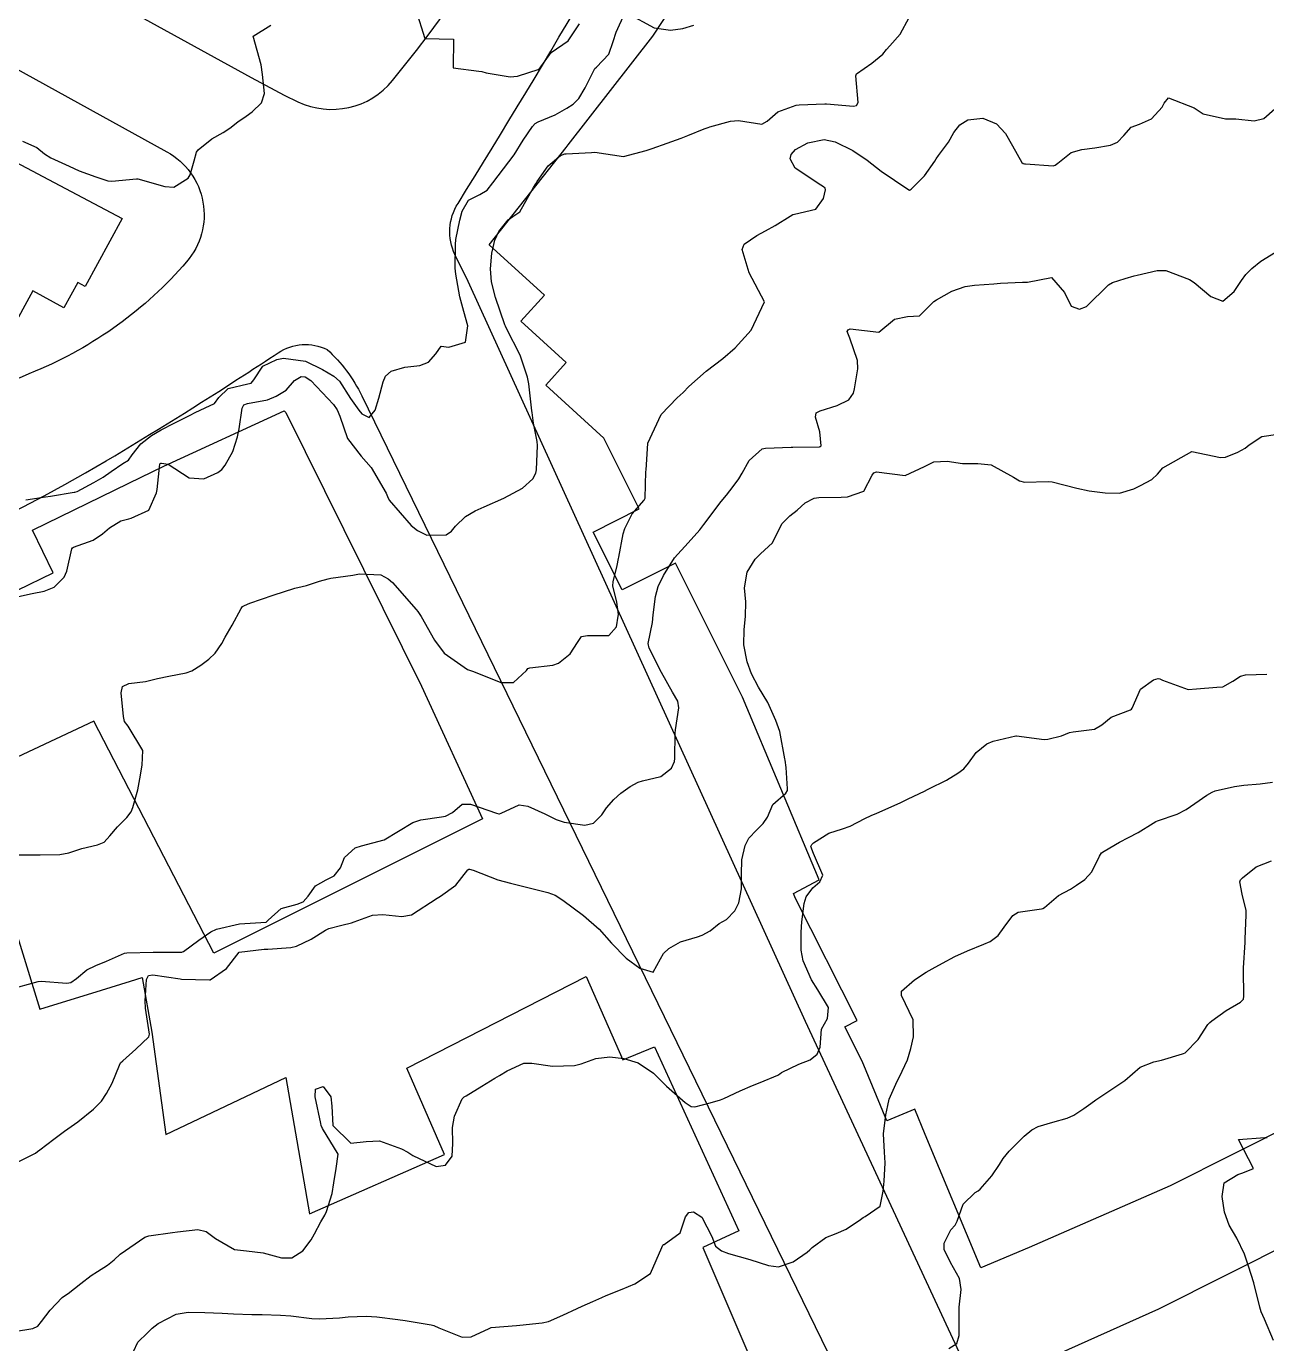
# Model space of a CAD drawing. Header units: metres. Extents: x 286371 to 293043, y 7462578 to 7466404.
# Drawn here: x 290929.4 to 291016, y 7463454.8 to 7463546.8 of the extents above; entities that cross this region are included whole.
import ezdxf

# ---------------------------------------------------------------- set-up
doc = ezdxf.new("R2010")
doc.units = ezdxf.units.M
doc.header["$MEASUREMENT"] = 0
for name, color, linetype in [('Curvas de Nivel 1m', 11, 'Continuous'), ('Curvas de Nivel 5m', 15, 'Continuous'), ('Edificações', 30, 'Continuous'), ('Vias primárias', 230, 'Continuous')]:
    doc.layers.add(name, color=color, linetype=linetype)

msp = doc.modelspace()

# ---------------------------------------------------------------- linework, layer by layer
at = {"layer": 'Curvas de Nivel 1m', "flags": 128}
for points, elevation in [([(290928.592, 7463506.968), (290929.764, 7463507.229), (290930.599, 7463507.404), (290931.3, 7463507.677), (290931.986, 7463508.364), (290932.181, 7463508.801), (290932.527, 7463510.356), (290932.568, 7463510.433), (290932.646, 7463510.478), (290934.027, 7463510.96), (290934.66, 7463511.396), (290935.155, 7463511.829), (290935.962, 7463512.305), (290936.516, 7463512.457), (290936.677, 7463512.485), (290937.902, 7463513.06), (290938.452, 7463514.268), (290938.483, 7463514.492), (290938.677, 7463516.265), (290938.696, 7463516.304), (290938.735, 7463516.325), (290938.798, 7463516.326), (290939.261, 7463516.257), (290940.72, 7463515.313), (290941.757, 7463515.251), (290942.727, 7463515.692), (290943.017, 7463515.903), (290943.247, 7463516.187), (290943.782, 7463517.146), (290944.099, 7463518.174), (290944.212, 7463518.734), (290944.428, 7463520.17), (290944.55, 7463520.416), (290944.799, 7463520.492), (290946.186, 7463520.761), (290946.807, 7463521.011), (290947.508, 7463521.429), (290948.093, 7463522.115), (290948.537, 7463522.4), (290948.828, 7463522.373), (290949.22, 7463522.099), (290950.799, 7463520.428), (290951.062, 7463520.07), (290951.24, 7463519.615), (290951.792, 7463518.059), (290952.746, 7463516.83), (290953.438, 7463516.034), (290954.495, 7463514.23), (290954.586, 7463514.016), (290954.7, 7463513.762), (290956.23, 7463511.991), (290956.669, 7463511.628), (290957.321, 7463511.318), (290958.665, 7463511.325), (290959.039, 7463511.578), (290959.33, 7463511.945), (290960.015, 7463512.603), (290960.69, 7463513.008), (290961.323, 7463513.287), (290962.704, 7463513.894), (290964.008, 7463514.581), (290964.725, 7463515.241), (290964.945, 7463515.647), (290964.992, 7463515.861), (290965.048, 7463517.572), (290965.021, 7463517.861), (290964.783, 7463519.126), (290964.675, 7463519.866), (290964.661, 7463520.001), (290964.448, 7463521.87), (290964.362, 7463522.341), (290963.852, 7463523.879), (290962.882, 7463525.737), (290962.813, 7463525.896), (290962.779, 7463526.002), (290962.116, 7463527.906), (290961.833, 7463529.009), (290961.779, 7463529.912), (290961.864, 7463531.007), (290962.065, 7463531.908), (290962.365, 7463532.522), (290962.996, 7463533.328), (290963.326, 7463533.562), (290963.814, 7463533.882), (290964.765, 7463535.595), (290964.933, 7463535.856), (290965.036, 7463536.005), (290965.798, 7463537.099), (290966.663, 7463537.83), (290966.962, 7463537.93), (290967.066, 7463537.948), (290968.822, 7463538.044), (290969.068, 7463538.046), (290971.064, 7463537.764), (290972.64, 7463538.171), (290973.073, 7463538.313), (290974.11, 7463538.687), (290975.084, 7463539.044), (290975.558, 7463539.226), (290976.696, 7463539.68), (290976.983, 7463539.788), (290977.096, 7463539.824), (290978.531, 7463540.225), (290979.104, 7463540.276), (290980.713, 7463540.008), (290981.103, 7463540.214), (290981.843, 7463540.873), (290983.12, 7463541.339), (290983.341, 7463541.361), (290985.122, 7463541.429), (290985.25, 7463541.425), (290987.12, 7463541.265), (290987.337, 7463541.305), (290987.443, 7463541.52), (290987.286, 7463543.388), (290987.328, 7463543.522), (290988.396, 7463544.275), (290989.175, 7463544.898), (290989.437, 7463545.234), (290989.657, 7463545.487), (290990.379, 7463546.294), (290991.006, 7463547.468)], 707), ([(290929.326, 7463513.774), (290930.698, 7463513.982), (290931.041, 7463514.038), (290932.703, 7463514.301), (290932.749, 7463514.308), (290932.912, 7463514.351), (290934.071, 7463514.977), (290934.72, 7463515.367), (290935.287, 7463515.755), (290936.093, 7463516.304), (290936.481, 7463516.555), (290936.743, 7463516.909), (290937.35, 7463517.691), (290938.083, 7463518.275), (290938.77, 7463518.656), (290939.672, 7463519.141), (290940.786, 7463519.686), (290941.135, 7463519.873), (290941.846, 7463520.209), (290942.496, 7463520.502), (290942.805, 7463520.918), (290943.457, 7463521.543), (290944.82, 7463521.873), (290945.053, 7463521.929), (290945.251, 7463522.158), (290945.872, 7463523.116), (290946.846, 7463523.579), (290947.312, 7463523.663), (290948.844, 7463523.463), (290950.04, 7463522.882), (290950.829, 7463522.403), (290951.234, 7463522.068), (290952.001, 7463520.861), (290952.576, 7463520.048), (290952.79, 7463519.789), (290953.297, 7463519.527), (290953.724, 7463520.03), (290953.968, 7463520.866), (290954.264, 7463522.023), (290954.431, 7463522.419), (290954.835, 7463522.765), (290955.788, 7463523.052), (290956.842, 7463523.165), (290957.436, 7463523.384), (290957.951, 7463523.968), (290958.328, 7463524.496), (290958.861, 7463524.429), (290960.026, 7463524.778), (290960.19, 7463525.935), (290959.909, 7463526.929), (290959.619, 7463527.944), (290959.343, 7463529.543), (290959.304, 7463529.949), (290959.318, 7463531.6), (290959.356, 7463531.949), (290959.635, 7463533.304), (290959.79, 7463533.943), (290960.244, 7463534.707), (290961.022, 7463535.108), (290961.544, 7463535.399), (290961.936, 7463535.911), (290963.056, 7463537.376), (290963.424, 7463537.879), (290964.053, 7463538.896), (290964.711, 7463539.86), (290964.892, 7463540.063), (290965.1, 7463540.172), (290966.287, 7463540.66), (290967.113, 7463541.118), (290967.536, 7463541.4), (290967.933, 7463541.812), (290968.395, 7463542.55), (290969.003, 7463543.797), (290969.062, 7463543.9), (290969.167, 7463543.998), (290970.047, 7463544.911), (290970.328, 7463545.777), (290970.552, 7463546.426), (290971.162, 7463547.765)], 706), ([(290971.323, 7463547.763), (290973.204, 7463546.742), (290974.341, 7463546.578), (290975.204, 7463546.682), (290975.966, 7463546.937)], 706), ([(290928.322, 7463488.977), (290929.732, 7463488.985), (290930.323, 7463488.994), (290931.69, 7463488.998), (290932.325, 7463489.117), (290933.231, 7463489.436), (290934.331, 7463489.691), (290934.781, 7463489.872), (290935.173, 7463490.312), (290935.708, 7463490.943), (290936.36, 7463491.582), (290936.673, 7463491.985), (290936.788, 7463492.288), (290937.145, 7463493.531), (290937.281, 7463494.281), (290937.452, 7463495.246), (290937.484, 7463496.279), (290936.459, 7463497.977), (290936.215, 7463498.298), (290936.131, 7463498.638), (290935.977, 7463500.302), (290936.066, 7463500.735), (290936.504, 7463500.951), (290937.684, 7463501.099), (290938.509, 7463501.289), (290939.305, 7463501.46), (290940.516, 7463501.692), (290940.913, 7463501.834), (290941.539, 7463502.219), (290942.101, 7463502.64), (290942.537, 7463503.065), (290942.995, 7463503.75), (290943.236, 7463504.194), (290943.726, 7463505.028), (290944.351, 7463506.178), (290944.446, 7463506.316), (290944.588, 7463506.406), (290944.973, 7463506.55), (290946.599, 7463507.126), (290948.096, 7463507.604), (290948.608, 7463507.716), (290948.926, 7463507.783), (290949.835, 7463508.086), (290950.432, 7463508.262), (290950.617, 7463508.295), (290952.152, 7463508.521), (290952.622, 7463508.602), (290954.113, 7463508.531), (290954.618, 7463508.264), (290954.918, 7463508.01), (290956.586, 7463506.12), (290956.693, 7463505.983), (290956.931, 7463505.627), (290957.855, 7463503.965), (290958.536, 7463503.056), (290960.161, 7463501.93), (290960.512, 7463501.807), (290960.701, 7463501.731), (290962.501, 7463501.017), (290963.369, 7463501.014), (290964.293, 7463501.868), (290964.391, 7463501.992), (290964.517, 7463502.054), (290966.132, 7463502.228), (290966.522, 7463502.368), (290967.326, 7463503.029), (290967.843, 7463503.815), (290968.135, 7463504.226), (290968.551, 7463504.291), (290970.043, 7463504.291), (290970.561, 7463504.909), (290970.699, 7463505.646), (290970.703, 7463505.773), (290970.587, 7463506.627), (290970.324, 7463507.779), (290970.332, 7463508.056), (290970.625, 7463509.178), (290970.721, 7463509.685), (290970.733, 7463509.773), (290971.042, 7463511.393), (290971.15, 7463511.767), (290971.66, 7463512.79), (290972.501, 7463513.747), (290972.567, 7463513.886), (290972.631, 7463515.746), (290972.634, 7463515.848), (290972.764, 7463517.744), (290973.693, 7463519.726), (290974.812, 7463520.897), (290975.236, 7463521.28), (290975.626, 7463521.692), (290976.84, 7463522.765), (290977.992, 7463523.657), (290978.865, 7463524.384), (290979.99, 7463525.628), (290980.914, 7463527.614), (290979.835, 7463529.631), (290979.349, 7463531.258), (290979.492, 7463531.637), (290980.381, 7463532.225), (290980.988, 7463532.57), (290981.664, 7463532.934), (290982.71, 7463533.589), (290982.894, 7463533.698), (290983.006, 7463533.734), (290984.491, 7463534.083), (290985.023, 7463534.812), (290985.167, 7463535.418), (290985.148, 7463535.553), (290985.035, 7463535.643), (290984.848, 7463535.746), (290983.054, 7463536.937), (290982.714, 7463537.59), (290982.766, 7463537.892), (290983.074, 7463538.24), (290983.938, 7463538.715), (290985.085, 7463538.943), (290985.854, 7463538.771), (290987.074, 7463538.167), (290988.082, 7463537.509), (290989.053, 7463536.728), (290990.923, 7463535.466), (290991.033, 7463535.412), (290991.082, 7463535.415), (290991.146, 7463535.463), (290992.085, 7463536.412), (290992.805, 7463537.438), (290992.903, 7463537.6), (290993.07, 7463537.827), (290993.761, 7463538.747), (290994.131, 7463539.419), (290994.548, 7463539.968), (290995.108, 7463540.304), (290996.158, 7463540.432), (290997.104, 7463540.046), (290997.737, 7463539.355), (290998.233, 7463538.503), (290998.886, 7463537.338), (290998.98, 7463537.253), (290999.063, 7463537.245), (290999.151, 7463537.245), (291001.061, 7463537.095), (291001.217, 7463537.146), (291001.395, 7463537.299), (291002.333, 7463538.028), (291003.078, 7463538.236), (291003.977, 7463538.365), (291005.084, 7463538.552), (291005.563, 7463538.761), (291006.016, 7463539.231), (291006.529, 7463539.796), (291007.106, 7463540.02), (291007.931, 7463540.383), (291008.682, 7463541.191), (291008.835, 7463541.483), (291009.134, 7463541.848), (291010.928, 7463541.157), (291011.122, 7463541.023), (291011.541, 7463540.725), (291013.113, 7463540.392), (291013.842, 7463540.384), (291015.111, 7463540.237), (291015.781, 7463540.418), (291016.554, 7463541.073)], 708), ([(290928.824, 7463479.755), (290930.18, 7463480.137), (290930.399, 7463480.163), (290932.179, 7463480.024), (290932.465, 7463480.065), (290932.864, 7463480.344), (290933.585, 7463480.942), (290934.198, 7463481.249), (290934.962, 7463481.554), (290936.211, 7463482.12), (290936.362, 7463482.142), (290938.213, 7463482.182), (290938.298, 7463482.178), (290940.213, 7463482.195), (290940.249, 7463482.199), (290940.34, 7463482.233), (290941.411, 7463483.032), (290942.235, 7463483.601), (290942.642, 7463483.795), (290944.244, 7463484.174), (290946.112, 7463484.28), (290946.248, 7463484.429), (290947.153, 7463485.239), (290948.265, 7463485.543), (290948.68, 7463485.697), (290949.04, 7463486.103), (290949.558, 7463486.822), (290950.291, 7463487.247), (290950.853, 7463487.519), (290951.305, 7463488.069), (290951.574, 7463488.807), (290952.325, 7463489.483), (290952.758, 7463489.617), (290954.334, 7463490.024), (290956.353, 7463491.23), (290956.895, 7463491.438), (290958.359, 7463491.627), (290958.631, 7463491.679), (290959.128, 7463491.943), (290959.783, 7463492.523), (290960.373, 7463492.526), (290962.183, 7463491.897), (290962.363, 7463491.852), (290962.403, 7463491.855), (290962.507, 7463491.892), (290963.766, 7463492.481), (290964.372, 7463492.392), (290965.576, 7463491.846), (290966.358, 7463491.461), (290966.914, 7463491.268), (290968.353, 7463491.056), (290968.955, 7463491.195), (290969.559, 7463491.787), (290969.879, 7463492.274), (290970.38, 7463492.853), (290970.867, 7463493.287), (290971.526, 7463493.757), (290972.084, 7463494.064), (290972.4, 7463494.152), (290973.679, 7463494.452), (290974.414, 7463495.028), (290974.625, 7463495.508), (290974.649, 7463495.711), (290974.675, 7463497.487), (290974.689, 7463497.711), (290974.927, 7463499.259), (290974.856, 7463499.709), (290974.493, 7463500.344), (290973.718, 7463501.726), (290972.861, 7463503.418), (290972.79, 7463503.741), (290973.089, 7463505.214), (290973.143, 7463505.736), (290973.292, 7463507.036), (290973.494, 7463507.731), (290973.851, 7463508.491), (290974.634, 7463509.714), (290975.588, 7463510.762), (290976.389, 7463511.689), (290976.669, 7463512.045), (290977.892, 7463513.656), (290978.246, 7463514.109), (290978.715, 7463514.716), (290979.119, 7463515.245), (290979.349, 7463515.635), (290979.849, 7463516.521), (290980.758, 7463517.332), (290980.977, 7463517.394), (290982.762, 7463517.457), (290982.886, 7463517.458), (290984.753, 7463517.487), (290984.807, 7463517.5), (290984.862, 7463517.553), (290984.773, 7463518.521), (290984.471, 7463519.559), (290984.508, 7463519.849), (290984.801, 7463519.987), (290985.982, 7463520.355), (290986.809, 7463520.768), (290987.115, 7463521.223), (290987.197, 7463521.519), (290987.425, 7463522.936), (290987.416, 7463523.516), (290986.877, 7463525.066), (290986.686, 7463525.527), (290986.762, 7463525.651), (290986.887, 7463525.729), (290988.884, 7463525.494), (290989.984, 7463526.392), (290990.901, 7463526.588), (290991.726, 7463526.627), (290992.545, 7463527.44), (290992.732, 7463527.622), (290992.919, 7463527.734), (290993.999, 7463528.348), (290994.933, 7463528.665), (290995.571, 7463528.759), (290996.936, 7463528.866), (290997.404, 7463528.9), (290998.938, 7463528.969), (290999.29, 7463528.987), (291000.944, 7463529.314), (291001.875, 7463528.252), (291002.334, 7463527.293), (291002.901, 7463527.091), (291003.393, 7463527.275), (291004.927, 7463528.787), (291005.208, 7463528.962), (291006.095, 7463529.227), (291006.736, 7463529.42), (291006.938, 7463529.468), (291008.339, 7463529.797), (291008.943, 7463529.788), (291010.598, 7463529.159), (291010.931, 7463528.944), (291012.083, 7463527.97), (291012.912, 7463527.65), (291013.711, 7463528.324), (291014.215, 7463529.105), (291014.534, 7463529.506), (291014.947, 7463529.928), (291015.585, 7463530.454), (291016.59, 7463531.07)], 709), ([(290928.527, 7463455.701), (290929.817, 7463455.903), (290930.145, 7463456.063), (290930.403, 7463456.386), (290931.019, 7463457.194), (290931.85, 7463458.065), (290932.021, 7463458.193), (290932.281, 7463458.358), (290933.165, 7463459.044), (290933.873, 7463459.596), (290934.317, 7463459.888), (290935.031, 7463460.317), (290935.496, 7463460.704), (290935.896, 7463461.089), (290937.628, 7463462.27), (290937.916, 7463462.383), (290939.558, 7463462.601), (290939.92, 7463462.65), (290941.323, 7463462.814), (290941.921, 7463462.681), (290942.571, 7463462.195), (290943.899, 7463461.411), (290944.731, 7463461.329), (290945.895, 7463461.178), (290947.171, 7463460.842), (290947.885, 7463460.846), (290948.665, 7463461.33), (290949.254, 7463462.094), (290949.485, 7463462.518), (290949.923, 7463463.355), (290950.198, 7463463.813), (290950.326, 7463464.079), (290950.709, 7463465.323), (290950.823, 7463466.072), (290950.984, 7463467.075), (290951.123, 7463468.068), (290950.031, 7463469.88), (290949.941, 7463470.086), (290949.911, 7463470.211), (290949.53, 7463472.092), (290949.543, 7463472.621), (290950.075, 7463472.802), (290950.621, 7463472.076), (290950.698, 7463471.431), (290950.754, 7463470.074), (290952.016, 7463468.844), (290953.088, 7463468.969), (290954.019, 7463469.018), (290955.55, 7463468.454), (290955.998, 7463468.207), (290956.345, 7463467.989), (290957.983, 7463467.223), (290958.638, 7463467.301), (290959.091, 7463467.948), (290959.141, 7463468.818), (290959.114, 7463469.948), (290959.262, 7463470.724), (290959.795, 7463471.938), (290959.93, 7463472.073), (290960.067, 7463472.16), (290961.175, 7463472.821), (290962.086, 7463473.377), (290962.41, 7463473.577), (290962.931, 7463473.892), (290964.102, 7463474.425), (290964.668, 7463474.429), (290966.1, 7463474.229), (290967.629, 7463474.276), (290968.096, 7463474.392), (290969.137, 7463474.756), (290970.1, 7463474.868), (290971.094, 7463474.764), (290972.095, 7463474.464), (290973.158, 7463473.728), (290974.071, 7463472.829), (290975.366, 7463471.695), (290975.778, 7463471.416), (290976.05, 7463471.393), (290977.118, 7463471.668), (290977.841, 7463471.874), (290978.059, 7463471.954), (290979.2, 7463472.504), (290980.073, 7463472.881), (290980.607, 7463473.086), (290981.849, 7463473.598), (290981.989, 7463473.693), (290982.087, 7463473.78), (290983.305, 7463474.368), (290984.1, 7463474.656), (290984.591, 7463475.073), (290984.791, 7463475.554), (290984.883, 7463476.803), (290985.302, 7463477.547), (290985.372, 7463478.33), (290984.631, 7463479.558), (290984.184, 7463480.248), (290983.601, 7463481.573), (290983.472, 7463482.323), (290983.478, 7463483.576), (290983.526, 7463484.298), (290983.681, 7463485.573), (290983.809, 7463486.044), (290984.291, 7463486.678), (290984.763, 7463487.091), (290984.978, 7463487.554), (290984.327, 7463489.077), (290984.141, 7463489.567), (290984.208, 7463489.694), (290984.338, 7463489.827), (290985.393, 7463490.504), (290986.353, 7463490.797), (290986.891, 7463490.991), (290987.925, 7463491.511), (290988.367, 7463491.721), (290988.767, 7463491.894), (290990.381, 7463492.619), (290990.953, 7463492.889), (290992.077, 7463493.439), (290992.287, 7463493.544), (290992.396, 7463493.592), (290993.633, 7463494.189), (290994.413, 7463494.68), (290994.825, 7463494.991), (290995.167, 7463495.393), (290995.696, 7463496.125), (290996.444, 7463496.724), (290996.889, 7463496.926), (290998.453, 7463497.294), (290998.501, 7463497.296), (291000.45, 7463497.046), (291000.709, 7463497.052), (291001.647, 7463497.297), (291002.223, 7463497.523), (291002.458, 7463497.577), (291003.963, 7463497.761), (291004.466, 7463498.058), (291005.133, 7463498.586), (291006.482, 7463499.12), (291006.548, 7463499.158), (291006.596, 7463499.223), (291007.166, 7463500.553), (291008.069, 7463501.201), (291008.412, 7463501.299), (291008.515, 7463501.286), (291008.716, 7463501.191), (291010.501, 7463500.536), (291011.091, 7463500.567), (291012.505, 7463500.693), (291012.916, 7463500.718), (291013.632, 7463501.118), (291014.15, 7463501.471), (291014.513, 7463501.544), (291016.002, 7463501.595)], 711), ([(290936.827, 7463454.289), (290937.138, 7463454.94), (290937.804, 7463455.611), (290938.142, 7463455.937), (290938.556, 7463456.263), (290939.824, 7463456.9), (290940.649, 7463457.05), (290941.826, 7463457.019), (290943.04, 7463456.972), (290943.825, 7463456.934), (290945.095, 7463456.886), (290945.825, 7463456.874), (290947.107, 7463456.843), (290947.824, 7463456.787), (290949.304, 7463456.611), (290949.821, 7463456.577), (290951.235, 7463456.652), (290951.824, 7463456.724), (290953.091, 7463456.77), (290953.825, 7463456.723), (290955.289, 7463456.536), (290955.821, 7463456.451), (290957.632, 7463456.152), (290957.816, 7463456.106), (290958.157, 7463455.959), (290959.804, 7463455.296), (290960.413, 7463455.318), (290961.672, 7463455.907), (290961.768, 7463455.952), (290961.815, 7463455.965), (290963.586, 7463456.11), (290963.818, 7463456.128), (290965.385, 7463456.287), (290965.822, 7463456.403), (290966.819, 7463456.84), (290967.836, 7463457.308), (290968.182, 7463457.466), (290968.92, 7463457.798), (290969.559, 7463458.078), (290969.85, 7463458.2), (290970.969, 7463458.656), (290971.863, 7463459.033), (290972.95, 7463459.733), (290973.734, 7463461.55), (290973.809, 7463461.716), (290973.861, 7463461.759), (290973.905, 7463461.775), (290975.022, 7463462.594), (290975.403, 7463463.692), (290975.623, 7463464.005), (290975.939, 7463464.042), (290976.534, 7463463.675), (290977.242, 7463462.337), (290977.491, 7463461.661), (290977.899, 7463461.316), (290978.404, 7463461.139), (290979.89, 7463460.717), (290981.195, 7463460.294), (290981.883, 7463460.215), (290982.917, 7463460.55), (290983.899, 7463461.23), (290984.071, 7463461.392), (290984.244, 7463461.559), (290985.203, 7463462.257), (290985.919, 7463462.53), (290986.61, 7463462.838), (290987.621, 7463463.509), (290987.799, 7463463.643), (290987.937, 7463463.715), (290988.995, 7463464.442), (290989.198, 7463465.486), (290989.258, 7463466.202), (290989.342, 7463467.484), (290989.282, 7463468.208), (290989.215, 7463469.487), (290989.394, 7463470.834), (290989.521, 7463471.482), (290989.628, 7463471.913), (290990.077, 7463472.973), (290990.249, 7463473.304), (290990.343, 7463473.471), (290990.9, 7463474.665), (290991.139, 7463475.459), (290991.309, 7463476.274), (290991.282, 7463477.457), (290990.484, 7463479.155), (290990.48, 7463479.47), (290991.395, 7463480.247), (290992.194, 7463480.784), (290992.621, 7463481.015), (290993.344, 7463481.427), (290994.211, 7463481.889), (290995.093, 7463482.273), (290996.224, 7463482.736), (290996.672, 7463482.923), (290997.233, 7463483.359), (290997.66, 7463483.936), (290998.255, 7463484.756), (290998.626, 7463484.972), (291000.262, 7463485.207), (291000.35, 7463485.226), (291000.476, 7463485.311), (291001.436, 7463486.138), (291002.283, 7463486.579), (291002.713, 7463486.853), (291003.273, 7463487.27), (291003.776, 7463487.789), (291004.318, 7463488.884), (291004.454, 7463489.12), (291004.629, 7463489.25), (291005.696, 7463489.872), (291006.339, 7463490.203), (291007.014, 7463490.544), (291008.056, 7463491.199), (291008.247, 7463491.305), (291008.356, 7463491.347), (291009.726, 7463491.812), (291010.369, 7463492.149), (291010.96, 7463492.571), (291011.807, 7463493.143), (291012.169, 7463493.357), (291012.389, 7463493.449), (291013.744, 7463493.764), (291014.395, 7463493.845), (291015.539, 7463493.945), (291016.399, 7463494.047)], 712), ([(290993.79, 7463454.507), (290994.35, 7463454.852), (290994.51, 7463455.404), (290994.504, 7463456.731), (290994.512, 7463457.404), (290994.65, 7463458.615), (290994.538, 7463459.404), (290993.891, 7463460.511), (290993.469, 7463461.421), (290993.459, 7463461.873), (290993.925, 7463462.782), (290994.219, 7463463.121), (290994.369, 7463463.408), (290994.778, 7463464.576), (290995.614, 7463465.39), (290995.829, 7463465.524), (290995.968, 7463465.641), (290996.782, 7463466.572), (290997.326, 7463467.364), (290997.583, 7463467.778), (290998.008, 7463468.28), (290998.535, 7463468.828), (290999.05, 7463469.339), (290999.582, 7463469.78), (291000.034, 7463470.007), (291001.039, 7463470.304), (291002.044, 7463470.601), (291002.516, 7463470.808), (291003.212, 7463471.267), (291003.696, 7463471.624), (291004.063, 7463471.88), (291004.886, 7463472.428), (291006.084, 7463473.224), (291007.144, 7463474.163), (291008.104, 7463474.518), (291008.647, 7463474.645), (291010.113, 7463475.089), (291010.167, 7463475.11), (291010.287, 7463475.162), (291011.194, 7463476.082), (291011.882, 7463477.138), (291012.005, 7463477.278), (291012.148, 7463477.394), (291013.166, 7463478.113), (291014.168, 7463478.701), (291014.36, 7463478.913), (291014.399, 7463479.101), (291014.359, 7463480.945), (291014.365, 7463481.102), (291014.479, 7463482.852), (291014.488, 7463483.101), (291014.561, 7463484.799), (291014.541, 7463485.1), (291014.281, 7463486.228), (291014.106, 7463487.107), (291014.166, 7463487.237), (291014.298, 7463487.368), (291015.257, 7463488.143), (291016.316, 7463488.565)], 713), ([(291016.471, 7463455.064), (291015.826, 7463456.563), (291015.596, 7463457.078), (291015.517, 7463457.402), (291015.094, 7463459.086), (291014.715, 7463460.259), (291014.443, 7463461.096), (291013.911, 7463462.204), (291013.371, 7463463.113), (291013.037, 7463464.019), (291012.885, 7463465.12), (291013.02, 7463466.072), (291013.977, 7463466.66), (291014.313, 7463466.765), (291015.059, 7463467.088), (291014.024, 7463469.104), (291015.865, 7463469.239), (291016.027, 7463469.239)], 714)]:
    msp.add_lwpolyline(points, dxfattribs=dict(at, elevation=elevation))
at = {"layer": 'Curvas de Nivel 5m', "flags": 128}
for points, elevation in [([(290956.557, 7463547.994), (290957.194, 7463545.984), (290959.194, 7463545.944), (290959.164, 7463543.954), (290960.967, 7463543.724), (290961.161, 7463543.68), (290961.463, 7463543.607), (290963.155, 7463543.309), (290963.668, 7463543.365), (290965.164, 7463543.854), (290966.008, 7463545.016), (290967.194, 7463545.824), (290967.997, 7463547.028)], 705), ([(290929.08, 7463538.829), (290930.084, 7463538.389), (290930.622, 7463537.938), (290931.063, 7463537.666), (290932.332, 7463537.078), (290933.05, 7463536.761), (290934.206, 7463536.327), (290935.04, 7463536.062), (290935.32, 7463536.03), (290937.043, 7463536.195), (290937.139, 7463536.187), (290939.035, 7463535.658), (290939.657, 7463535.622), (290940.647, 7463536.23), (290940.795, 7463536.481), (290941.063, 7463537.457), (290941.239, 7463538.055), (290941.353, 7463538.22), (290942.304, 7463538.988), (290943.093, 7463539.425), (290943.558, 7463539.727), (290944.134, 7463540.179), (290944.704, 7463540.577), (290945.115, 7463540.876), (290945.774, 7463541.505), (290945.988, 7463542.152), (290945.838, 7463543.47), (290945.747, 7463544.156), (290945.194, 7463546.164), (290946.42, 7463546.932)], 705), ([(290928.827, 7463467.577), (290930, 7463468.142), (290930.136, 7463468.258), (290930.288, 7463468.39), (290931.261, 7463469.13), (290932.024, 7463469.675), (290932.94, 7463470.346), (290934.047, 7463471.212), (290934.591, 7463471.782), (290934.941, 7463472.311), (290935.336, 7463473.044), (290935.849, 7463474.298), (290935.939, 7463474.454), (290936.099, 7463474.6), (290936.99, 7463475.402), (290937.909, 7463476.268), (290937.945, 7463476.449), (290937.666, 7463478.272), (290937.659, 7463478.775), (290937.744, 7463480.271), (290937.896, 7463480.562), (290938.189, 7463480.613), (290940.102, 7463480.319), (290940.185, 7463480.306), (290942.14, 7463480.25), (290942.185, 7463480.259), (290943.335, 7463481.049), (290944.214, 7463482.174), (290945.972, 7463482.394), (290946.218, 7463482.405), (290947.837, 7463482.503), (290948.221, 7463482.595), (290949.243, 7463483.085), (290950.239, 7463483.73), (290950.473, 7463483.848), (290951.393, 7463484.067), (290952.071, 7463484.233), (290952.248, 7463484.293), (290953.529, 7463484.761), (290954.256, 7463484.827), (290955.581, 7463484.678), (290956.256, 7463484.802), (290958.058, 7463485.959), (290958.276, 7463486.087), (290959.36, 7463486.866), (290960.199, 7463487.926), (290960.255, 7463487.975), (290960.305, 7463487.984), (290960.551, 7463487.921), (290962.294, 7463487.232), (290963.169, 7463487.003), (290964.287, 7463486.72), (290965.776, 7463486.347), (290966.279, 7463486.172), (290966.826, 7463485.826), (290968.258, 7463484.746), (290969.352, 7463483.788), (290970.23, 7463482.815), (290971.253, 7463481.759), (290972.204, 7463481.072), (290973.141, 7463480.789), (290973.644, 7463481.723), (290973.846, 7463482.094), (290974.225, 7463482.45), (290975.034, 7463482.9), (290976.238, 7463483.257), (290976.556, 7463483.363), (290977.119, 7463483.671), (290977.736, 7463484.178), (290978.256, 7463484.462), (290978.848, 7463485.063), (290979.114, 7463485.642), (290979.309, 7463486.618), (290979.304, 7463487.639), (290979.334, 7463488.624), (290979.548, 7463489.636), (290979.827, 7463490.147), (290980.35, 7463490.694), (290980.805, 7463491.171), (290981.109, 7463491.613), (290981.49, 7463492.495), (290982.389, 7463493.286), (290982.506, 7463493.48), (290982.521, 7463493.593), (290982.416, 7463495.08), (290982.345, 7463495.596), (290982.328, 7463495.693), (290981.969, 7463497.602), (290981.712, 7463498.359), (290981.145, 7463499.615), (290980.5, 7463500.687), (290980.012, 7463501.632), (290979.707, 7463502.457), (290979.468, 7463503.641), (290979.482, 7463504.718), (290979.575, 7463505.639), (290979.609, 7463506.654), (290979.517, 7463507.636), (290979.705, 7463508.717), (290980.252, 7463509.622), (290980.64, 7463510.005), (290981.477, 7463510.776), (290981.862, 7463511.596), (290982.148, 7463512.117), (290982.68, 7463512.668), (290983.199, 7463513.064), (290983.74, 7463513.569), (290984.369, 7463513.889), (290984.7, 7463513.928), (290986.273, 7463513.958), (290986.701, 7463513.987), (290987.842, 7463514.372), (290988.427, 7463515.499), (290988.553, 7463515.671), (290988.728, 7463515.735), (290990.724, 7463515.464), (290992.074, 7463516.104), (290992.739, 7463516.43), (290993.675, 7463516.486), (290994.738, 7463516.309), (290995.818, 7463516.308), (290996.737, 7463516.216), (290998.293, 7463515.351), (290998.72, 7463515.095), (290999.059, 7463514.999), (291000.72, 7463515.066), (291000.996, 7463515.034), (291002.714, 7463514.596), (291003.585, 7463514.397), (291004.709, 7463514.254), (291005.702, 7463514.246), (291006.714, 7463514.536), (291007.167, 7463514.768), (291007.957, 7463515.206), (291008.366, 7463515.563), (291008.736, 7463516.016), (291010.754, 7463517.154), (291012.748, 7463516.74), (291013.103, 7463516.765), (291013.968, 7463517.106), (291014.473, 7463517.384), (291014.762, 7463517.623), (291015.649, 7463518.203), (291016.773, 7463518.358)], 710)]:
    msp.add_lwpolyline(points, dxfattribs=dict(at, elevation=elevation))
at = {"layer": 'Edificações'}
for points in [[(291018.144, 7463470.332), (291009.251, 7463465.877), (290999.388, 7463461.552), (290996.009, 7463460.147), (290992.136, 7463469.46), (290991.407, 7463471.214), (290989.46, 7463470.404), (290987.731, 7463474.563), (290986.516, 7463476.962), (290987.388, 7463477.404), (290983.065, 7463485.942), (290982.932, 7463486.283), (290984.728, 7463487.248), (290979.377, 7463499.99), (290974.7, 7463509.349), (290970.961, 7463507.481), (290968.939, 7463511.528), (290972.164, 7463513.139), (290969.696, 7463518.079), (290965.629, 7463521.778), (290967.064, 7463523.357), (290963.887, 7463526.246), (290965.545, 7463528.069), (290961.681, 7463531.583), (290967.047, 7463538.389), (290967.19, 7463538.57), (290973.101, 7463546.156), (290975.045, 7463549.104)], [(290926.306, 7463538.567), (290930.499, 7463536.358), (290936.053, 7463533.431), (290933.452, 7463528.682), (290932.946, 7463528.958), (290931.976, 7463527.187), (290929.808, 7463528.375), (290928.235, 7463525.505)], [(290928.74, 7463507.468), (290931.221, 7463508.68), (290929.771, 7463511.652), (290936.501, 7463514.938), (290938.953, 7463516.135), (290947.368, 7463520.001), (290947.482, 7463519.867), (290956.949, 7463500.77), (290961.206, 7463491.493), (290951.156, 7463486.464), (290942.457, 7463482.111), (290934.077, 7463498.319), (290927.143, 7463495.088)], [(290926.533, 7463490.393), (290930.291, 7463478.199), (290934.61, 7463479.53), (290936.624, 7463480.151), (290937.446, 7463480.407), (290938.116, 7463476.608), (290939.102, 7463469.444), (290947.475, 7463473.426), (290949.129, 7463463.916), (290958.565, 7463468.047), (290955.925, 7463474.078), (290968.445, 7463480.49), (290971.02, 7463474.662), (290973.221, 7463475.583), (290979.122, 7463462.718), (290976.607, 7463461.564), (290981.147, 7463450.968), (290952.797, 7463443.888), (290952.159, 7463447.633), (290942.821, 7463446.041), (290935.696, 7463444.827), (290929.555, 7463443.953), (290929.814, 7463440.21), (290923.677, 7463439.435)]]:
    msp.add_lwpolyline(points, dxfattribs=at)
at = {"layer": 'Vias primárias'}
for points in [[(290825.968, 7463627.341, 0.279954), (290825.704, 7463621.12), (290834.015, 7463606.037, 0.127452), (290836.112, 7463603.72), (290839.39, 7463601.564), (290865.483, 7463587.239), (290891.969, 7463572.7), (290933.569, 7463549.601), (290945.051, 7463543.265), (290947.354, 7463542.043), (290948.319, 7463541.58, 0.347112), (290954.926, 7463543.064, 0.084816), (290975.855, 7463580.273, 0.104923), (290976.583, 7463584.734, 0.380766), (290972.015, 7463592.362)], [(290989.663, 7463580.313), (291052.573, 7463547.329, -0.16836), (291071.335, 7463527.526), (291077.263, 7463509.33), (291078.432, 7463505.58, -0.264606), (291075.591, 7463492.566, -0.070668), (291070.284, 7463488.323), (291008.427, 7463457.254), (291000.796, 7463453.83), (290999.265, 7463453.208, -0.306088), (290994.522, 7463454.209), (290983.783, 7463477.35), (290960.212, 7463529.015), (290959.292, 7463530.903, -0.262322), (290959.505, 7463534.479, 0.013067), (290977.794, 7463565.71, 0.051863), (290978.879, 7463568.403, -0.025138), (290981.971, 7463577.435, -0.511516), (290989.663, 7463580.313, -0.342025)]]:
    msp.add_lwpolyline(points, format="xyb", dxfattribs=at)
for points in [[(290923.525, 7463519.505, -0.119466), (290883.969, 7463509.605, -0.016597), (290862.426, 7463510.161, -0.032123), (290825.853, 7463514.689), (290814.819, 7463516.781, -0.308623), (290812.854, 7463522.819), (290812.989, 7463523.282), (290813.678, 7463525.644), (290819.979, 7463549.185), (290830.973, 7463590.077, -0.014879), (290832.127, 7463593.007, -0.467656), (290836.76, 7463594.661, -0.055391), (290839.671, 7463593.013), (290939.17, 7463538.085, -0.476196), (290940.548, 7463530.406, -0.117238), (290929.978, 7463522.763, 0.041138), (290922.929, 7463519.139)], [(290738.486, 7463455.901, -0.435094), (290733.176, 7463468.418), (290734.315, 7463473.572), (290738.087, 7463487.374), (290745.242, 7463515.04, -0.438608), (290754.86, 7463521.122), (290777.819, 7463515.317, 0.051421), (290867.795, 7463502.187, 0.016376), (290884.722, 7463502.028, 0.129282), (290934.917, 7463516.488, 0.009483), (290944.594, 7463522.509, 0.002339), (290946.945, 7463524.05, -0.265504), (290950.356, 7463524.275, -0.095029), (290952.777, 7463521.042), (290985.337, 7463454.228, -0.208268), (290985.609, 7463451.73, -0.250448), (290981.403, 7463447.586, -0.006936), (290971.691, 7463444.863, -0.020568), (290928.896, 7463435.369, -0.064774), (290861.732, 7463432.155), (290850.834, 7463433.046, -0.047064), (290782.578, 7463443.999), (290759.647, 7463449.932), (290738.644, 7463456.479)]]:
    msp.add_lwpolyline(points, format="xyb", close=True, dxfattribs=at)

doc.saveas('drawing.dxf')
